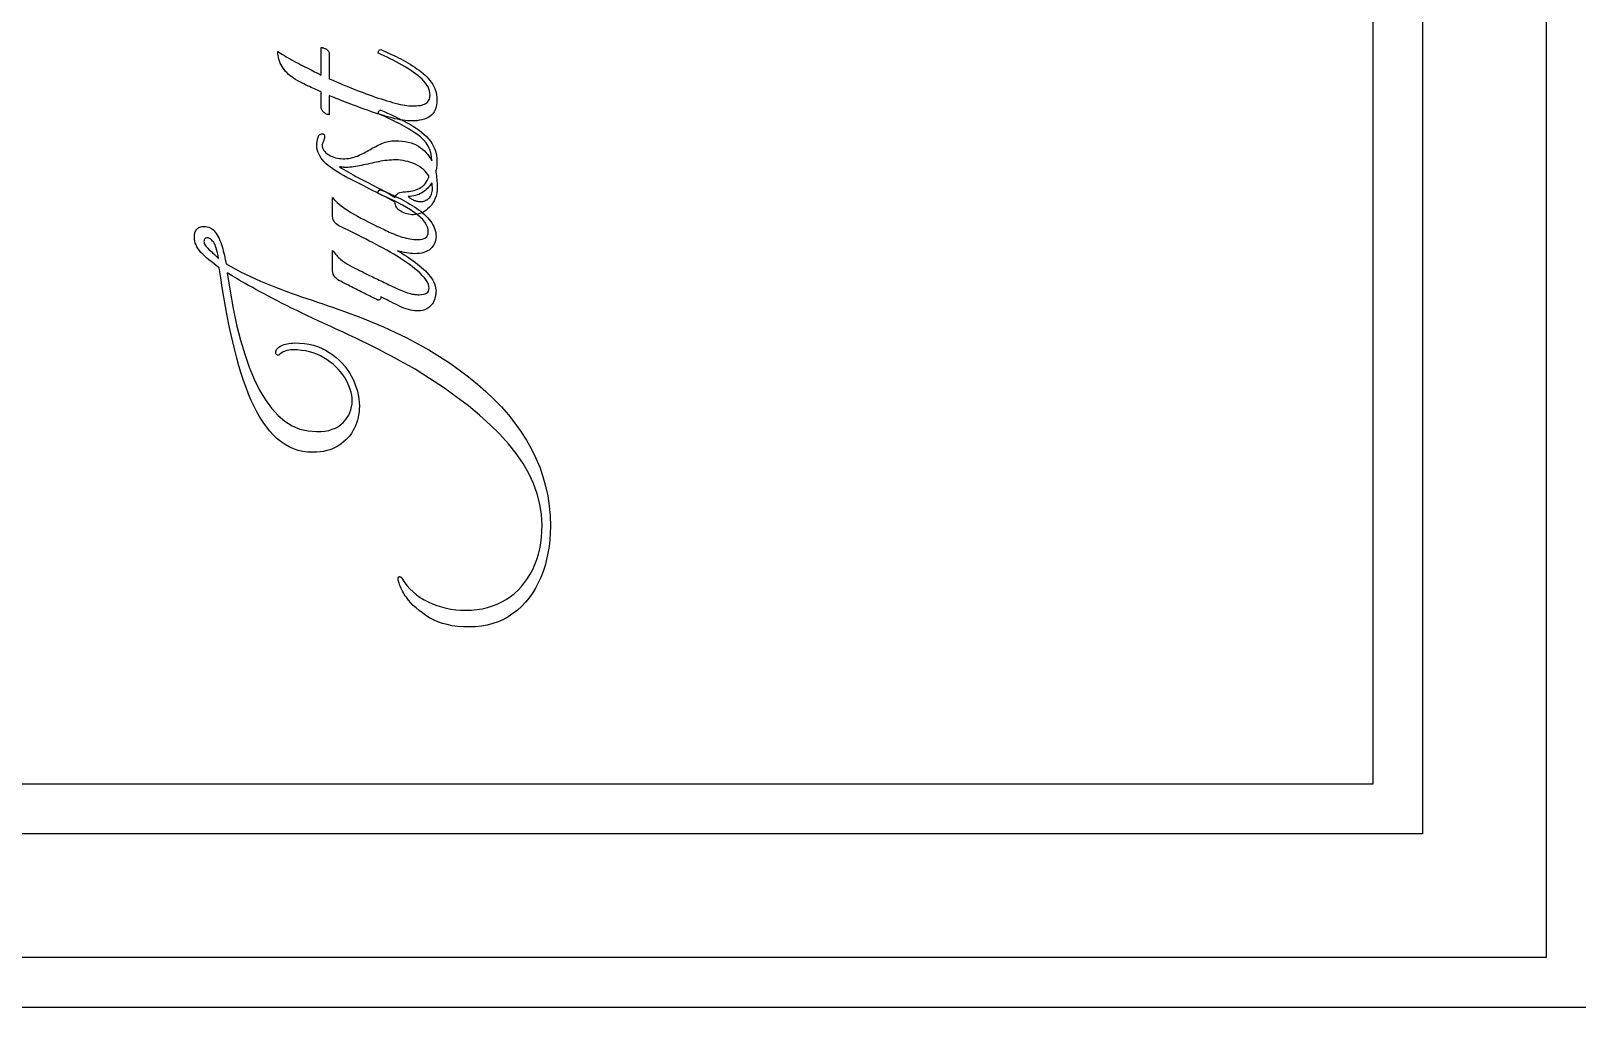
# Model space of a CAD drawing. Header units: millimetres. Extents: x 0 to 2467, y 0 to 1257.
# Drawn here: x 1243 to 1493, y 0 to 157.7 of the extents above; entities that cross this region are included whole.
import ezdxf

# ---------------------------------------------------------------- set-up
doc = ezdxf.new("R2010")
doc.units = ezdxf.units.MM
for name, color, linetype in [('CUT_OUTSIDE', 1, 'Continuous'), ('ENGRAVE_V', 2, 'Continuous'), ('SHEET', 8, 'Continuous')]:
    doc.layers.add(name, color=color, linetype=linetype)

msp = doc.modelspace()

# ---------------------------------------------------------------- linework, layer by layer
at = {"layer": 'CUT_OUTSIDE'}
msp.add_lwpolyline([(217.995, 368), (1487.966, 368), (1487.989, 367.999), (1487.99, 367.975), (1487.99, 8.025), (1487.989, 8.001), (1487.966, 8), (217.995, 8)], dxfattribs=at)
at = {"layer": 'ENGRAVE_V'}
for points in [[(218.155, 348), (1467.967, 348), (1467.989, 28), (1467.989, 28), (218.163, 28)], [(218.223, 340), (1459.968, 340), (1459.989, 36), (1459.989, 36), (218.23, 36)]]:
    msp.add_lwpolyline(points, dxfattribs=at)
for points in [[(1282.934, 154.425), (1283.171, 154.265), (1283.424, 154.101), (1283.692, 153.932), (1283.975, 153.759), (1284.273, 153.581), (1284.586, 153.399), (1284.914, 153.212), (1285.258, 153.021), (1285.607, 152.829), (1285.954, 152.641), (1286.297, 152.457), (1286.637, 152.277), (1286.975, 152.1), (1287.309, 151.927), (1287.64, 151.758), (1287.969, 151.593), (1288.286, 151.434), (1288.583, 151.286), (1288.861, 151.147), (1289.119, 151.018), (1289.357, 150.899), (1289.576, 150.789), (1289.774, 150.69), (1289.954, 150.6), (1289.954, 155.054), (1290.006, 155.052), (1290.066, 155.044), (1290.133, 155.03), (1290.208, 155.012), (1290.29, 154.988), (1290.38, 154.959), (1290.478, 154.925), (1290.583, 154.885), (1290.688, 154.838), (1290.786, 154.78), (1290.876, 154.713), (1290.958, 154.637), (1291.033, 154.55), (1291.101, 154.454), (1291.16, 154.347), (1291.213, 154.231), (1291.213, 150.019), (1291.548, 149.871), (1291.899, 149.718), (1292.268, 149.56), (1292.653, 149.396), (1293.055, 149.227), (1293.473, 149.052), (1293.908, 148.873), (1294.359, 148.688), (1294.822, 148.501), (1295.288, 148.316), (1295.76, 148.132), (1296.235, 147.949), (1296.716, 147.769), (1297.201, 147.589), (1297.69, 147.412), (1298.184, 147.235), (1298.676, 147.064), (1299.16, 146.9), (1299.635, 146.743), (1300.103, 146.594), (1300.561, 146.452), (1301.012, 146.319), (1301.454, 146.192), (1301.888, 146.073), (1302.307, 145.966), (1302.706, 145.872), (1303.085, 145.793), (1303.443, 145.729), (1303.781, 145.678), (1304.098, 145.642), (1304.395, 145.621), (1304.672, 145.614), (1305.023, 145.62), (1305.351, 145.638), (1305.655, 145.668), (1305.936, 145.71), (1306.194, 145.765), (1306.428, 145.831), (1306.639, 145.91), (1306.826, 146.001), (1306.991, 146.107), (1307.133, 146.234), (1307.254, 146.38), (1307.353, 146.545), (1307.429, 146.731), (1307.484, 146.936), (1307.517, 147.161), (1307.528, 147.405), (1307.508, 147.73), (1307.448, 148.052), (1307.348, 148.372), (1307.207, 148.688), (1307.027, 149.001), (1306.806, 149.311), (1306.546, 149.618), (1306.245, 149.922), (1305.914, 150.223), (1305.563, 150.52), (1305.191, 150.813), (1304.799, 151.102), (1304.386, 151.388), (1303.953, 151.67), (1303.499, 151.948), (1303.026, 152.222), (1302.541, 152.49), (1302.057, 152.75), (1301.573, 153.002), (1301.089, 153.245), (1300.605, 153.48), (1300.121, 153.706), (1299.637, 153.924), (1299.152, 154.134), (1299.159, 154.271), (1299.18, 154.389), (1299.214, 154.488), (1299.261, 154.57), (1299.323, 154.634), (1299.398, 154.679), (1299.486, 154.706), (1299.588, 154.715), (1299.919, 154.578), (1300.257, 154.434), (1300.603, 154.282), (1300.956, 154.122), (1301.317, 153.955), (1301.685, 153.78), (1302.061, 153.598), (1302.445, 153.408), (1302.83, 153.211), (1303.212, 153.007), (1303.589, 152.797), (1303.964, 152.579), (1304.334, 152.355), (1304.7, 152.124), (1305.063, 151.886), (1305.422, 151.641), (1305.771, 151.389), (1306.103, 151.13), (1306.418, 150.863), (1306.717, 150.588), (1306.999, 150.306), (1307.265, 150.016), (1307.514, 149.719), (1307.746, 149.414), (1307.956, 149.101), (1308.138, 148.78), (1308.292, 148.451), (1308.418, 148.113), (1308.516, 147.767), (1308.586, 147.412), (1308.628, 147.05), (1308.642, 146.679), (1308.624, 146.191), (1308.57, 145.744), (1308.482, 145.337), (1308.357, 144.972), (1308.197, 144.648), (1308.002, 144.364), (1307.77, 144.121), (1307.504, 143.919), (1307.209, 143.749), (1306.894, 143.601), (1306.559, 143.476), (1306.203, 143.374), (1305.826, 143.295), (1305.43, 143.238), (1305.012, 143.204), (1304.575, 143.193), (1304.239, 143.2), (1303.886, 143.223), (1303.516, 143.261), (1303.128, 143.314), (1302.723, 143.382), (1302.301, 143.465), (1301.861, 143.563), (1301.404, 143.677), (1300.936, 143.801), (1300.464, 143.933), (1299.989, 144.071), (1299.509, 144.216), (1299.026, 144.367), (1298.54, 144.526), (1298.049, 144.691), (1297.555, 144.863), (1297.063, 145.038), (1296.579, 145.213), (1296.103, 145.386), (1295.636, 145.559), (1295.178, 145.731), (1294.727, 145.902), (1294.285, 146.073), (1293.851, 146.243), (1293.434, 146.408), (1293.042, 146.564), (1292.674, 146.71), (1292.332, 146.848), (1292.015, 146.977), (1291.722, 147.096), (1291.455, 147.207), (1291.213, 147.308), (1291.213, 144.21), (1291.115, 144.215), (1291.016, 144.231), (1290.915, 144.257), (1290.813, 144.294), (1290.709, 144.342), (1290.604, 144.4), (1290.498, 144.469), (1290.389, 144.548), (1290.287, 144.634), (1290.199, 144.721), (1290.124, 144.809), (1290.063, 144.899), (1290.015, 144.991), (1289.981, 145.084), (1289.961, 145.179), (1289.954, 145.275), (1289.954, 147.841), (1289.754, 147.939), (1289.542, 148.042), (1289.318, 148.148), (1289.082, 148.258), (1288.834, 148.372), (1288.574, 148.49), (1288.302, 148.611), (1288.017, 148.736), (1287.723, 148.869), (1287.421, 149.013), (1287.112, 149.169), (1286.795, 149.335), (1286.47, 149.513), (1286.138, 149.703), (1285.798, 149.904), (1285.451, 150.116), (1285.168, 150.304), (1284.901, 150.505), (1284.648, 150.719), (1284.41, 150.945), (1284.188, 151.185), (1283.981, 151.437), (1283.789, 151.702), (1283.612, 151.98), (1283.453, 152.267), (1283.315, 152.559), (1283.198, 152.857), (1283.103, 153.16), (1283.029, 153.468), (1282.976, 153.782), (1282.944, 154.101), (1282.934, 154.425)], [(1308.69, 132.493), (1308.671, 132.009), (1308.613, 131.548), (1308.516, 131.11), (1308.381, 130.696), (1308.208, 130.305), (1307.996, 129.938), (1307.745, 129.594), (1307.455, 129.274), (1307.145, 128.984), (1306.831, 128.734), (1306.512, 128.521), (1306.191, 128.348), (1305.865, 128.213), (1305.536, 128.116), (1305.202, 128.059), (1304.865, 128.039), (1304.59, 128.048), (1304.319, 128.074), (1304.054, 128.118), (1303.794, 128.178), (1303.54, 128.257), (1303.29, 128.352), (1303.046, 128.466), (1302.808, 128.596), (1302.586, 128.741), (1302.395, 128.897), (1302.232, 129.065), (1302.1, 129.244), (1301.996, 129.434), (1301.923, 129.635), (1301.878, 129.848), (1301.864, 130.073), (1301.767, 130.121), (1301.281, 130.386), (1300.794, 130.649), (1300.304, 130.91), (1299.812, 131.168), (1299.318, 131.424), (1298.821, 131.678), (1298.322, 131.929), (1297.821, 132.179), (1297.315, 132.43), (1296.8, 132.688), (1296.277, 132.954), (1295.745, 133.226), (1295.206, 133.504), (1294.657, 133.79), (1294.101, 134.082), (1293.536, 134.381), (1293.075, 134.638), (1292.635, 134.9), (1292.216, 135.168), (1291.818, 135.441), (1291.441, 135.719), (1291.085, 136.002), (1290.751, 136.29), (1290.438, 136.584), (1290.154, 136.887), (1289.908, 137.203), (1289.7, 137.532), (1289.53, 137.873), (1289.398, 138.228), (1289.303, 138.595), (1289.246, 138.975), (1289.228, 139.368), (1289.23, 139.469), (1289.238, 139.58), (1289.251, 139.699), (1289.27, 139.828), (1289.294, 139.966), (1289.323, 140.112), (1289.357, 140.268), (1289.397, 140.433), (1289.445, 140.592), (1289.504, 140.73), (1289.575, 140.846), (1289.657, 140.942), (1289.751, 141.016), (1289.855, 141.069), (1289.972, 141.1), (1290.099, 141.111), (1290.19, 141.104), (1290.268, 141.084), (1290.335, 141.05), (1290.389, 141.002), (1290.432, 140.941), (1290.462, 140.866), (1290.48, 140.777), (1290.486, 140.675), (1290.483, 140.589), (1290.474, 140.501), (1290.459, 140.411), (1290.438, 140.318), (1290.411, 140.223), (1290.377, 140.126), (1290.338, 140.027), (1290.293, 139.925), (1290.247, 139.825), (1290.208, 139.73), (1290.175, 139.64), (1290.147, 139.556), (1290.126, 139.477), (1290.111, 139.403), (1290.102, 139.334), (1290.099, 139.271), (1290.116, 139.046), (1290.166, 138.83), (1290.249, 138.622), (1290.365, 138.424), (1290.515, 138.235), (1290.698, 138.055), (1290.914, 137.884), (1291.164, 137.722), (1291.433, 137.575), (1291.706, 137.447), (1291.983, 137.339), (1292.266, 137.25), (1292.552, 137.181), (1292.843, 137.132), (1293.139, 137.102), (1293.44, 137.093), (1293.762, 137.099), (1294.077, 137.12), (1294.382, 137.154), (1294.68, 137.202), (1294.97, 137.263), (1295.251, 137.338), (1295.523, 137.426), (1295.788, 137.528), (1296.047, 137.64), (1296.304, 137.755), (1296.558, 137.876), (1296.81, 138), (1297.06, 138.13), (1297.308, 138.264), (1297.554, 138.402), (1297.797, 138.545), (1298.039, 138.688), (1298.282, 138.826), (1298.526, 138.96), (1298.771, 139.09), (1299.017, 139.215), (1299.263, 139.335), (1299.51, 139.451), (1299.758, 139.562), (1300.008, 139.664), (1300.264, 139.752), (1300.526, 139.827), (1300.792, 139.889), (1301.064, 139.936), (1301.342, 139.97), (1301.624, 139.991), (1301.912, 139.997), (1302.479, 139.984), (1303.018, 139.942), (1303.529, 139.872), (1304.012, 139.774), (1304.467, 139.648), (1304.894, 139.494), (1305.293, 139.312), (1305.664, 139.102), (1306.01, 138.869), (1306.334, 138.619), (1306.637, 138.352), (1306.917, 138.067), (1307.175, 137.765), (1307.412, 137.445), (1307.626, 137.108), (1307.819, 136.754), (1307.819, 136.802), (1307.781, 137.43), (1307.669, 138.029), (1307.482, 138.601), (1307.219, 139.144), (1306.882, 139.66), (1306.47, 140.147), (1305.984, 140.607), (1305.422, 141.038), (1304.8, 141.456), (1304.131, 141.872), (1303.417, 142.288), (1302.656, 142.703), (1301.85, 143.117), (1300.997, 143.53), (1300.098, 143.943), (1299.152, 144.355), (1299.159, 144.491), (1299.18, 144.609), (1299.214, 144.709), (1299.261, 144.79), (1299.323, 144.854), (1299.398, 144.899), (1299.486, 144.927), (1299.588, 144.936), (1300.131, 144.703), (1300.671, 144.464), (1301.208, 144.219), (1301.743, 143.967), (1302.274, 143.71), (1302.802, 143.447), (1303.327, 143.178), (1303.849, 142.902), (1304.358, 142.618), (1304.844, 142.321), (1305.308, 142.013), (1305.749, 141.692), (1306.167, 141.359), (1306.563, 141.014), (1306.936, 140.657), (1307.286, 140.288), (1307.604, 139.902), (1307.879, 139.495), (1308.112, 139.067), (1308.303, 138.618), (1308.451, 138.147), (1308.557, 137.655), (1308.62, 137.143), (1308.642, 136.609), (1308.639, 136.381), (1308.629, 136.158), (1308.614, 135.939), (1308.593, 135.725), (1308.566, 135.515), (1308.533, 135.31), (1308.493, 135.11), (1308.448, 134.914), (1308.505, 134.633), (1308.554, 134.345), (1308.595, 134.052), (1308.629, 133.752), (1308.656, 133.446), (1308.675, 133.135), (1308.686, 132.817), (1308.69, 132.493)], [(1303.558, 131.767), (1303.847, 131.775), (1304.133, 131.8), (1304.416, 131.842), (1304.696, 131.9), (1304.973, 131.975), (1305.247, 132.067), (1305.517, 132.175), (1305.785, 132.3), (1306.043, 132.446), (1306.284, 132.62), (1306.509, 132.822), (1306.717, 133.05), (1306.908, 133.306), (1307.083, 133.589), (1307.241, 133.899), (1307.383, 134.236), (1307.189, 134.542), (1306.97, 134.831), (1306.726, 135.102), (1306.457, 135.356), (1306.163, 135.592), (1305.844, 135.811), (1305.5, 136.013), (1305.132, 136.197), (1304.748, 136.362), (1304.361, 136.504), (1303.971, 136.625), (1303.576, 136.723), (1303.178, 136.8), (1302.776, 136.855), (1302.37, 136.888), (1301.96, 136.899), (1301.621, 136.894), (1301.28, 136.881), (1300.937, 136.858), (1300.593, 136.826), (1300.247, 136.786), (1299.9, 136.736), (1299.551, 136.677), (1299.201, 136.609), (1298.851, 136.536), (1298.502, 136.462), (1298.155, 136.387), (1297.809, 136.312), (1297.465, 136.236), (1297.122, 136.159), (1296.781, 136.082), (1296.441, 136.003), (1296.107, 135.93), (1295.782, 135.866), (1295.465, 135.812), (1295.158, 135.767), (1294.86, 135.733), (1294.571, 135.708), (1294.291, 135.694), (1294.021, 135.689), (1293.937, 135.689), (1293.856, 135.69), (1293.777, 135.692), (1293.7, 135.695), (1293.625, 135.698), (1293.553, 135.702), (1293.483, 135.707), (1293.415, 135.713), (1293.349, 135.719), (1293.284, 135.726), (1293.219, 135.734), (1293.155, 135.743), (1293.092, 135.753), (1293.03, 135.763), (1292.968, 135.774), (1292.907, 135.785), (1293.241, 135.567), (1293.588, 135.348), (1293.949, 135.128), (1294.323, 134.908), (1294.711, 134.687), (1295.113, 134.465), (1295.528, 134.242), (1295.957, 134.018), (1296.391, 133.796), (1296.819, 133.575), (1297.244, 133.357), (1297.664, 133.141), (1298.079, 132.927), (1298.49, 132.716), (1298.896, 132.507), (1299.298, 132.3), (1299.688, 132.096), (1300.06, 131.897), (1300.414, 131.703), (1300.75, 131.513), (1301.068, 131.328), (1301.367, 131.147), (1301.649, 130.971), (1301.912, 130.799), (1301.97, 131.026), (1302.069, 131.222), (1302.212, 131.389), (1302.396, 131.525), (1302.623, 131.631), (1302.892, 131.707), (1303.204, 131.752), (1303.558, 131.767)], [(1305.979, 130.169), (1306.169, 130.178), (1306.354, 130.203), (1306.533, 130.244), (1306.705, 130.303), (1306.871, 130.377), (1307.032, 130.469), (1307.186, 130.577), (1307.334, 130.702), (1307.471, 130.843), (1307.589, 131.002), (1307.688, 131.176), (1307.77, 131.368), (1307.834, 131.576), (1307.879, 131.8), (1307.906, 132.042), (1307.915, 132.3), (1307.914, 132.42), (1307.909, 132.539), (1307.902, 132.656), (1307.891, 132.772), (1307.878, 132.886), (1307.861, 132.999), (1307.841, 133.11), (1307.819, 133.22), (1307.656, 132.972), (1307.483, 132.737), (1307.299, 132.515), (1307.104, 132.306), (1306.899, 132.109), (1306.684, 131.926), (1306.458, 131.755), (1306.221, 131.598), (1305.974, 131.456), (1305.719, 131.333), (1305.454, 131.229), (1305.18, 131.144), (1304.897, 131.078), (1304.605, 131.03), (1304.304, 131.002), (1303.994, 130.992), (1304.115, 130.887), (1304.237, 130.79), (1304.36, 130.7), (1304.484, 130.617), (1304.608, 130.542), (1304.734, 130.475), (1304.86, 130.415), (1304.986, 130.363), (1305.113, 130.318), (1305.239, 130.278), (1305.364, 130.245), (1305.489, 130.218), (1305.612, 130.197), (1305.735, 130.182), (1305.857, 130.172), (1305.979, 130.169)], [(1308.496, 115.645), (1308.493, 115.509), (1308.481, 115.365), (1308.462, 115.215), (1308.436, 115.058), (1308.402, 114.894), (1308.36, 114.724), (1308.311, 114.546), (1308.254, 114.362), (1308.187, 114.178), (1308.107, 113.999), (1308.015, 113.827), (1307.909, 113.66), (1307.791, 113.5), (1307.66, 113.346), (1307.516, 113.197), (1307.359, 113.055), (1307.185, 112.925), (1306.991, 112.812), (1306.776, 112.716), (1306.542, 112.638), (1306.286, 112.577), (1306.011, 112.533), (1305.714, 112.507), (1305.398, 112.498), (1305.077, 112.511), (1304.744, 112.55), (1304.399, 112.614), (1304.042, 112.704), (1303.673, 112.82), (1303.292, 112.961), (1302.898, 113.128), (1302.493, 113.321), (1302.088, 113.524), (1301.694, 113.721), (1301.313, 113.911), (1300.944, 114.096), (1300.587, 114.275), (1300.242, 114.447), (1299.909, 114.613), (1299.588, 114.774), (1299.581, 114.649), (1299.561, 114.541), (1299.527, 114.449), (1299.479, 114.374), (1299.418, 114.316), (1299.343, 114.275), (1299.255, 114.25), (1299.152, 114.241), (1299.106, 114.259), (1299.04, 114.287), (1298.955, 114.325), (1298.85, 114.374), (1298.725, 114.434), (1298.581, 114.504), (1298.416, 114.585), (1298.233, 114.677), (1298.034, 114.776), (1297.827, 114.88), (1297.611, 114.988), (1297.385, 115.101), (1297.151, 115.218), (1296.907, 115.34), (1296.655, 115.466), (1296.393, 115.597), (1296.128, 115.73), (1295.865, 115.862), (1295.604, 115.993), (1295.346, 116.123), (1295.09, 116.253), (1294.836, 116.382), (1294.584, 116.51), (1294.335, 116.638), (1294.094, 116.761), (1293.868, 116.878), (1293.656, 116.988), (1293.458, 117.092), (1293.274, 117.188), (1293.105, 117.278), (1292.951, 117.361), (1292.81, 117.437), (1292.561, 117.592), (1292.344, 117.769), (1292.161, 117.968), (1292.011, 118.187), (1291.895, 118.428), (1291.812, 118.689), (1291.762, 118.972), (1291.745, 119.276), (1291.745, 122.278), (1291.904, 122.075), (1292.067, 121.877), (1292.234, 121.685), (1292.405, 121.497), (1292.579, 121.315), (1292.757, 121.139), (1292.939, 120.967), (1293.125, 120.801), (1293.332, 120.633), (1293.577, 120.455), (1293.861, 120.267), (1294.184, 120.069), (1294.545, 119.861), (1294.945, 119.644), (1295.383, 119.417), (1295.86, 119.179), (1295.871, 119.174), (1295.903, 119.158), (1295.956, 119.132), (1296.03, 119.095), (1296.125, 119.047), (1296.242, 118.989), (1296.379, 118.92), (1296.538, 118.841), (1296.713, 118.753), (1296.9, 118.661), (1297.097, 118.563), (1297.307, 118.459), (1297.527, 118.351), (1297.759, 118.237), (1298.002, 118.118), (1298.257, 117.993), (1298.517, 117.866), (1298.779, 117.739), (1299.041, 117.612), (1299.304, 117.485), (1299.567, 117.358), (1299.832, 117.231), (1300.097, 117.104), (1300.363, 116.977), (1300.624, 116.852), (1300.874, 116.733), (1301.114, 116.619), (1301.343, 116.511), (1301.562, 116.407), (1301.77, 116.309), (1301.967, 116.217), (1302.154, 116.129), (1302.484, 115.979), (1302.797, 115.842), (1303.092, 115.719), (1303.37, 115.609), (1303.631, 115.513), (1303.874, 115.43), (1304.1, 115.362), (1304.309, 115.306), (1304.506, 115.261), (1304.7, 115.222), (1304.891, 115.188), (1305.077, 115.161), (1305.26, 115.14), (1305.439, 115.125), (1305.614, 115.116), (1305.785, 115.113), (1306.16, 115.129), (1306.484, 115.179), (1306.759, 115.262), (1306.983, 115.379), (1307.158, 115.529), (1307.283, 115.712), (1307.358, 115.928), (1307.383, 116.178), (1307.353, 116.476), (1307.265, 116.789), (1307.117, 117.117), (1306.911, 117.461), (1306.645, 117.819), (1306.321, 118.193), (1305.937, 118.582), (1305.495, 118.986), (1305.085, 119.324), (1304.656, 119.661), (1304.208, 119.996), (1303.74, 120.329), (1303.252, 120.661), (1302.744, 120.992), (1302.217, 121.321), (1301.67, 121.649), (1301.111, 121.973), (1300.547, 122.295), (1299.979, 122.612), (1299.407, 122.926), (1298.829, 123.235), (1298.248, 123.541), (1297.661, 123.843), (1297.071, 124.142), (1296.485, 124.434), (1295.915, 124.718), (1295.359, 124.994), (1294.819, 125.261), (1294.294, 125.521), (1293.785, 125.771), (1293.29, 126.014), (1292.81, 126.248), (1292.561, 126.394), (1292.344, 126.566), (1292.161, 126.763), (1292.011, 126.986), (1291.895, 127.235), (1291.812, 127.51), (1291.762, 127.81), (1291.745, 128.136), (1291.745, 130.799), (1291.977, 130.532), (1292.235, 130.265), (1292.521, 129.997), (1292.834, 129.728), (1293.175, 129.458), (1293.542, 129.188), (1293.937, 128.916), (1294.359, 128.644), (1294.81, 128.369), (1295.291, 128.086), (1295.803, 127.797), (1296.344, 127.501), (1296.916, 127.198), (1297.518, 126.888), (1298.151, 126.571), (1298.814, 126.248), (1299.001, 126.16), (1299.201, 126.066), (1299.413, 125.967), (1299.637, 125.861), (1299.873, 125.749), (1300.121, 125.631), (1300.381, 125.507), (1300.653, 125.376), (1300.934, 125.245), (1301.219, 125.118), (1301.509, 124.994), (1301.803, 124.874), (1302.102, 124.758), (1302.405, 124.646), (1302.713, 124.537), (1303.026, 124.432), (1303.34, 124.336), (1303.655, 124.252), (1303.97, 124.182), (1304.284, 124.124), (1304.599, 124.079), (1304.914, 124.047), (1305.228, 124.027), (1305.543, 124.021), (1305.94, 124.04), (1306.284, 124.097), (1306.576, 124.191), (1306.814, 124.323), (1306.999, 124.494), (1307.132, 124.702), (1307.211, 124.948), (1307.238, 125.231), (1307.202, 125.641), (1307.095, 126.048), (1306.918, 126.452), (1306.669, 126.853), (1306.349, 127.251), (1305.958, 127.646), (1305.495, 128.038), (1304.962, 128.427), (1304.374, 128.813), (1303.746, 129.198), (1303.078, 129.582), (1302.372, 129.964), (1301.626, 130.344), (1300.841, 130.723), (1300.016, 131.101), (1299.152, 131.477), (1299.153, 131.569), (1299.155, 131.651), (1299.159, 131.723), (1299.165, 131.785), (1299.171, 131.838), (1299.18, 131.881), (1299.189, 131.913), (1299.201, 131.937), (1299.217, 131.954), (1299.243, 131.971), (1299.278, 131.988), (1299.322, 132.003), (1299.375, 132.018), (1299.437, 132.032), (1299.508, 132.045), (1299.588, 132.058), (1299.918, 131.921), (1300.255, 131.778), (1300.599, 131.628), (1300.95, 131.471), (1301.307, 131.307), (1301.671, 131.136), (1302.043, 130.959), (1302.42, 130.775), (1302.8, 130.584), (1303.175, 130.387), (1303.547, 130.185), (1303.915, 129.976), (1304.279, 129.761), (1304.64, 129.54), (1304.997, 129.313), (1305.349, 129.08), (1305.692, 128.841), (1306.018, 128.596), (1306.328, 128.345), (1306.62, 128.088), (1306.896, 127.824), (1307.156, 127.555), (1307.399, 127.28), (1307.625, 126.998), (1307.829, 126.71), (1308.006, 126.416), (1308.156, 126.114), (1308.278, 125.806), (1308.374, 125.491), (1308.442, 125.169), (1308.483, 124.841), (1308.496, 124.505), (1308.482, 124.209), (1308.44, 123.927), (1308.37, 123.659), (1308.272, 123.404), (1308.146, 123.162), (1307.993, 122.935), (1307.811, 122.72), (1307.601, 122.52), (1307.365, 122.338), (1307.106, 122.181), (1306.823, 122.048), (1306.517, 121.939), (1306.188, 121.854), (1305.835, 121.794), (1305.459, 121.758), (1305.059, 121.745), (1304.729, 121.753), (1304.393, 121.776), (1304.051, 121.813), (1303.703, 121.866), (1303.349, 121.935), (1302.989, 122.018), (1302.623, 122.116), (1302.251, 122.23), (1302.614, 122.02), (1302.977, 121.803), (1303.34, 121.578), (1303.703, 121.346), (1304.066, 121.106), (1304.43, 120.859), (1304.793, 120.604), (1305.156, 120.341), (1305.511, 120.073), (1305.85, 119.8), (1306.174, 119.522), (1306.481, 119.24), (1306.773, 118.953), (1307.048, 118.662), (1307.308, 118.366), (1307.552, 118.066), (1307.774, 117.763), (1307.965, 117.461), (1308.128, 117.158), (1308.26, 116.856), (1308.364, 116.553), (1308.437, 116.25), (1308.482, 115.948), (1308.496, 115.645)], [(1326.99, 77.737), (1326.966, 76.601), (1326.894, 75.493), (1326.773, 74.414), (1326.603, 73.362), (1326.385, 72.338), (1326.119, 71.342), (1325.804, 70.374), (1325.441, 69.434), (1325.032, 68.532), (1324.579, 67.679), (1324.082, 66.874), (1323.541, 66.118), (1322.956, 65.41), (1322.328, 64.75), (1321.655, 64.139), (1320.939, 63.576), (1320.181, 63.071), (1319.386, 62.633), (1318.554, 62.263), (1317.683, 61.96), (1316.774, 61.725), (1315.828, 61.556), (1314.844, 61.455), (1313.822, 61.422), (1312.875, 61.445), (1311.972, 61.515), (1311.111, 61.633), (1310.294, 61.797), (1309.519, 62.008), (1308.788, 62.266), (1308.1, 62.571), (1307.455, 62.922), (1306.851, 63.302), (1306.286, 63.691), (1305.759, 64.089), (1305.271, 64.496), (1304.821, 64.912), (1304.41, 65.337), (1304.037, 65.771), (1303.703, 66.215), (1303.528, 66.466), (1303.366, 66.714), (1303.217, 66.957), (1303.08, 67.195), (1302.956, 67.429), (1302.845, 67.658), (1302.748, 67.883), (1302.662, 68.103), (1302.589, 68.311), (1302.525, 68.502), (1302.471, 68.675), (1302.426, 68.829), (1302.392, 68.965), (1302.367, 69.083), (1302.353, 69.183), (1302.348, 69.265), (1302.352, 69.333), (1302.363, 69.392), (1302.382, 69.442), (1302.408, 69.482), (1302.442, 69.514), (1302.484, 69.537), (1302.533, 69.551), (1302.59, 69.555), (1302.649, 69.551), (1302.705, 69.54), (1302.758, 69.521), (1302.808, 69.495), (1302.855, 69.461), (1302.898, 69.419), (1302.939, 69.37), (1302.977, 69.313), (1303.372, 68.702), (1303.806, 68.128), (1304.28, 67.592), (1304.793, 67.092), (1305.345, 66.629), (1305.936, 66.204), (1306.567, 65.815), (1307.238, 65.464), (1307.936, 65.152), (1308.651, 64.882), (1309.382, 64.653), (1310.13, 64.466), (1310.895, 64.32), (1311.677, 64.216), (1312.475, 64.154), (1313.289, 64.133), (1314.218, 64.16), (1315.115, 64.242), (1315.982, 64.378), (1316.817, 64.568), (1317.622, 64.814), (1318.395, 65.113), (1319.138, 65.467), (1319.849, 65.876), (1320.525, 66.333), (1321.161, 66.832), (1321.757, 67.373), (1322.312, 67.957), (1322.828, 68.584), (1323.303, 69.253), (1323.739, 69.964), (1324.134, 70.717), (1324.486, 71.507), (1324.791, 72.327), (1325.049, 73.177), (1325.26, 74.058), (1325.424, 74.968), (1325.541, 75.909), (1325.611, 76.881), (1325.635, 77.882), (1325.55, 79.591), (1325.296, 81.28), (1324.872, 82.95), (1324.279, 84.6), (1323.517, 86.23), (1322.585, 87.84), (1321.483, 89.431), (1320.213, 91.003), (1318.79, 92.557), (1317.235, 94.098), (1315.547, 95.625), (1313.725, 97.139), (1311.77, 98.639), (1309.682, 100.126), (1307.461, 101.598), (1305.107, 103.058), (1304.172, 103.598), (1303.228, 104.132), (1302.277, 104.658), (1301.319, 105.176), (1300.353, 105.686), (1299.379, 106.189), (1298.398, 106.685), (1297.41, 107.173), (1296.419, 107.654), (1295.431, 108.129), (1294.446, 108.598), (1293.464, 109.061), (1292.485, 109.518), (1291.509, 109.969), (1290.536, 110.414), (1289.566, 110.852), (1288.634, 111.285), (1287.725, 111.713), (1286.84, 112.136), (1285.978, 112.553), (1285.139, 112.965), (1284.324, 113.371), (1283.532, 113.773), (1282.764, 114.169), (1282.023, 114.556), (1281.31, 114.931), (1280.628, 115.294), (1279.974, 115.645), (1279.351, 115.984), (1278.756, 116.311), (1278.192, 116.626), (1277.657, 116.928), (1277.156, 117.215), (1276.694, 117.48), (1276.272, 117.726), (1275.889, 117.951), (1275.546, 118.156), (1275.242, 118.34), (1274.977, 118.504), (1274.752, 118.647), (1275.194, 115.671), (1275.696, 112.869), (1276.259, 110.24), (1276.882, 107.784), (1277.566, 105.501), (1278.31, 103.392), (1279.115, 101.456), (1279.98, 99.693), (1280.908, 98.121), (1281.899, 96.759), (1282.953, 95.607), (1284.071, 94.664), (1285.253, 93.93), (1286.498, 93.407), (1287.807, 93.092), (1289.179, 92.987), (1289.882, 93.011), (1290.539, 93.081), (1291.15, 93.199), (1291.715, 93.363), (1292.233, 93.574), (1292.706, 93.832), (1293.132, 94.137), (1293.512, 94.488), (1293.847, 94.87), (1294.137, 95.266), (1294.382, 95.675), (1294.583, 96.098), (1294.74, 96.535), (1294.851, 96.985), (1294.918, 97.448), (1294.94, 97.926), (1294.921, 98.398), (1294.865, 98.871), (1294.77, 99.345), (1294.638, 99.82), (1294.468, 100.295), (1294.26, 100.772), (1294.014, 101.249), (1293.73, 101.726), (1293.413, 102.194), (1293.066, 102.643), (1292.69, 103.072), (1292.284, 103.481), (1291.848, 103.871), (1291.383, 104.241), (1290.889, 104.591), (1290.365, 104.922), (1289.816, 105.222), (1289.244, 105.483), (1288.651, 105.703), (1288.035, 105.884), (1287.398, 106.024), (1286.739, 106.124), (1286.058, 106.184), (1285.354, 106.205), (1285.012, 106.191), (1284.686, 106.15), (1284.376, 106.082), (1284.084, 105.987), (1283.807, 105.864), (1283.548, 105.714), (1283.305, 105.537), (1283.079, 105.333), (1282.965, 105.341), (1282.867, 105.363), (1282.784, 105.401), (1282.716, 105.454), (1282.663, 105.522), (1282.625, 105.605), (1282.602, 105.704), (1282.595, 105.817), (1282.608, 105.961), (1282.649, 106.1), (1282.717, 106.236), (1282.813, 106.368), (1282.935, 106.496), (1283.085, 106.621), (1283.262, 106.741), (1283.466, 106.858), (1283.691, 106.966), (1283.929, 107.059), (1284.181, 107.138), (1284.447, 107.203), (1284.726, 107.253), (1285.019, 107.289), (1285.325, 107.311), (1285.645, 107.318), (1286.442, 107.294), (1287.211, 107.223), (1287.952, 107.104), (1288.665, 106.937), (1289.35, 106.722), (1290.007, 106.46), (1290.636, 106.15), (1291.237, 105.793), (1291.807, 105.399), (1292.343, 104.979), (1292.845, 104.533), (1293.312, 104.062), (1293.746, 103.565), (1294.146, 103.042), (1294.512, 102.494), (1294.844, 101.92), (1295.139, 101.331), (1295.394, 100.738), (1295.611, 100.142), (1295.788, 99.542), (1295.925, 98.937), (1296.024, 98.33), (1296.083, 97.718), (1296.102, 97.103), (1296.089, 96.634), (1296.051, 96.171), (1295.987, 95.714), (1295.897, 95.263), (1295.781, 94.818), (1295.639, 94.379), (1295.472, 93.947), (1295.279, 93.52), (1295.06, 93.106), (1294.813, 92.711), (1294.539, 92.334), (1294.238, 91.977), (1293.91, 91.638), (1293.555, 91.319), (1293.172, 91.018), (1292.762, 90.736), (1292.325, 90.481), (1291.863, 90.26), (1291.375, 90.072), (1290.862, 89.919), (1290.322, 89.8), (1289.757, 89.715), (1289.166, 89.664), (1288.55, 89.647), (1287.74, 89.681), (1286.957, 89.785), (1286.2, 89.957), (1285.469, 90.198), (1284.766, 90.507), (1284.088, 90.886), (1283.437, 91.333), (1282.813, 91.85), (1282.212, 92.428), (1281.634, 93.063), (1281.078, 93.754), (1280.543, 94.5), (1280.031, 95.303), (1279.54, 96.162), (1279.072, 97.076), (1278.625, 98.047), (1278.197, 99.068), (1277.784, 100.135), (1277.386, 101.247), (1277.003, 102.404), (1276.635, 103.607), (1276.283, 104.855), (1275.945, 106.149), (1275.623, 107.487), (1275.314, 108.866), (1275.015, 110.279), (1274.727, 111.726), (1274.449, 113.206), (1274.182, 114.721), (1273.926, 116.27), (1273.68, 117.853), (1273.445, 119.47), (1272.985, 119.805), (1272.552, 120.134), (1272.144, 120.456), (1271.762, 120.771), (1271.406, 121.079), (1271.075, 121.381), (1270.77, 121.675), (1270.491, 121.963), (1270.242, 122.251), (1270.025, 122.546), (1269.842, 122.847), (1269.692, 123.155), (1269.576, 123.471), (1269.493, 123.792), (1269.443, 124.121), (1269.426, 124.457), (1269.432, 124.645), (1269.45, 124.824), (1269.481, 124.993), (1269.523, 125.153), (1269.577, 125.302), (1269.644, 125.442), (1269.723, 125.571), (1269.814, 125.691), (1269.916, 125.799), (1270.031, 125.892), (1270.158, 125.971), (1270.298, 126.036), (1270.449, 126.086), (1270.612, 126.122), (1270.788, 126.144), (1270.975, 126.151), (1271.247, 126.137), (1271.506, 126.094), (1271.753, 126.022), (1271.986, 125.921), (1272.207, 125.792), (1272.414, 125.634), (1272.609, 125.447), (1272.791, 125.231), (1272.962, 124.994), (1273.124, 124.741), (1273.277, 124.473), (1273.42, 124.19), (1273.555, 123.892), (1273.681, 123.579), (1273.797, 123.251), (1273.905, 122.907), (1274.005, 122.556), (1274.1, 122.205), (1274.189, 121.854), (1274.274, 121.503), (1274.353, 121.152), (1274.426, 120.801), (1274.495, 120.45), (1274.558, 120.099), (1275.335, 119.659), (1276.118, 119.232), (1276.906, 118.821), (1277.699, 118.423), (1278.497, 118.04), (1279.301, 117.671), (1280.11, 117.317), (1280.925, 116.977), (1281.744, 116.647), (1282.568, 116.323), (1283.396, 116.005), (1284.229, 115.694), (1285.066, 115.388), (1285.908, 115.088), (1286.755, 114.795), (1287.606, 114.508), (1288.461, 114.221), (1289.321, 113.93), (1290.186, 113.634), (1291.055, 113.333), (1291.929, 113.029), (1292.807, 112.719), (1293.69, 112.405), (1294.577, 112.087), (1295.47, 111.759), (1296.367, 111.417), (1297.27, 111.06), (1298.178, 110.689), (1299.092, 110.303), (1300.01, 109.904), (1300.934, 109.489), (1301.864, 109.061), (1303.756, 108.136), (1305.584, 107.176), (1307.348, 106.181), (1309.047, 105.152), (1310.682, 104.087), (1312.253, 102.988), (1313.759, 101.854), (1315.202, 100.685), (1316.572, 99.483), (1317.861, 98.249), (1319.071, 96.984), (1320.2, 95.687), (1321.25, 94.357), (1322.219, 92.997), (1323.108, 91.604), (1323.916, 90.179), (1324.637, 88.725), (1325.261, 87.241), (1325.79, 85.729), (1326.222, 84.188), (1326.558, 82.619), (1326.798, 81.02), (1326.942, 79.393), (1326.99, 77.737)], [(1273.348, 120.971), (1273.26, 121.447), (1273.168, 121.882), (1273.07, 122.276), (1272.966, 122.629), (1272.858, 122.941), (1272.744, 123.213), (1272.625, 123.444), (1272.5, 123.634), (1272.375, 123.792), (1272.251, 123.93), (1272.129, 124.047), (1272.01, 124.142), (1271.893, 124.216), (1271.779, 124.269), (1271.666, 124.301), (1271.556, 124.311), (1271.42, 124.302), (1271.302, 124.275), (1271.202, 124.23), (1271.121, 124.166), (1271.057, 124.084), (1271.012, 123.985), (1270.985, 123.867), (1270.975, 123.73), (1270.988, 123.594), (1271.025, 123.45), (1271.088, 123.3), (1271.175, 123.143), (1271.287, 122.98), (1271.425, 122.809), (1271.587, 122.632), (1271.774, 122.447), (1271.974, 122.26), (1272.172, 122.074), (1272.37, 121.888), (1272.567, 121.703), (1272.763, 121.519), (1272.959, 121.335), (1273.154, 121.153), (1273.348, 120.971)]]:
    msp.add_lwpolyline(points, close=True, dxfattribs=at)
at = {"layer": 'SHEET'}
msp.add_lwpolyline([(0, 0), (2440, 0), (2440, 1220), (0, 1220)], close=True, dxfattribs=at)

doc.saveas('drawing.dxf')
